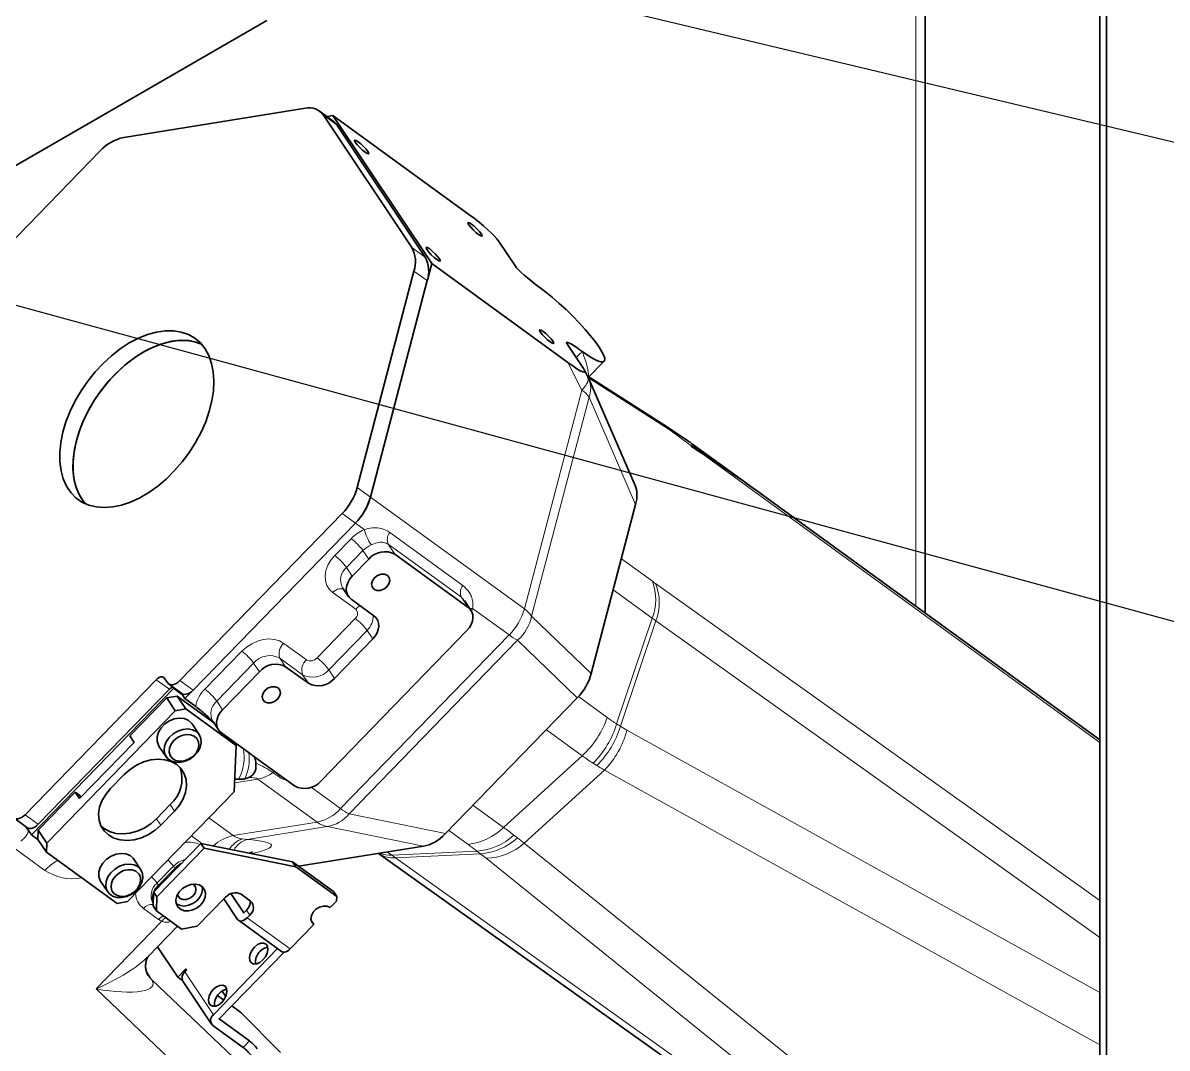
# Paper-space layout 'Blatt1' of a CAD drawing. Header units: millimetres. Extents: x 0 to 1189, y 0 to 841.
# Drawn here: x 1002.8 to 1060.3, y 536.1 to 587.6 of the extents above; entities that cross this region are included whole.
import ezdxf

# ---------------------------------------------------------------- set-up
doc = ezdxf.new("R2010")
doc.units = ezdxf.units.MM
doc.layers.add('BESCHRIFTUNG', color=5, linetype='Continuous')
doc.dimstyles.new('SLDDIMSTYLE0', dxfattribs={"dimtxt": 0.18, "dimasz": 0.7, "dimexe": 0, "dimexo": 0.0625, "dimgap": 0, "dimtad": 0, "dimtih": 1, "dimtoh": 1, "dimdec": 0, "dimrnd": 1e-09, "dimzin": 0, "dimdsep": 46, "dimtxsty": 'Standard', "dimblk1": 'DOT', "dimblk2": 'DOT', "dimsah": 1, "dimcen": 0.09, "dimadec": 0, "dimazin": 0, "dimtfac": 0.7, "dimtdec": 0, "dimtofl": 0, "dimtmove": 0, "dimatfit": 3, "dimldrblk": 'DOT', "dimfxl": 1, "dimfrac": 2, "dimtolj": 1, "dimtzin": 0, "dimarcsym": 0})

# ---------------------------------------------------------------- blocks, each defined once
blk = doc.blocks.new('_Dot')
at = {"color": 0, "linetype": 'ByBlock', "lineweight": -2}
blk.add_line((-0.5, 0), (-1, 0), dxfattribs=at)
at = {"color": 0, "linetype": 'ByBlock', "const_width": 0.5}
blk.add_lwpolyline([(-0.25, 0, 1), (0.25, 0, 1)], format="xyb", close=True, dxfattribs=at)

psp = doc.layouts.new('Blatt1')

# ---------------------------------------------------------------- linework, layer by layer
at = {"color": 7, "linetype": 'Continuous', "lineweight": 35}
for p, q in [((1056.902, 385.426), (1056.902, 628.821)), ((1057.234, 385.235), (1057.234, 628.629)), ((1048.141, 557.936), (1048.141, 610.658)), ((1015.075, 587.688), (1000.862, 579.483)), ((1017.017, 583.284), (1007.894, 581.822)), ((1018.395, 582.659), (1017.731, 583.142)), ((1022.363, 576.286), (1017.928, 582.936)), ((1018.399, 582.916), (1018.106, 582.869)), ((1023.358, 575.482), (1018.399, 582.916)), ((1018.399, 582.916), (1025.229, 577.956)), ((1023.028, 575.804), (1018.592, 582.453)), ((1006.713, 581.139), (998.247, 572.423)), ((1027.558, 575.349), (1026.725, 576.597)), ((1019.62, 564.245), (1022.47, 575.111)), ((1023.143, 574.661), (1023.358, 575.482)), ((1023.358, 575.482), (1030.188, 570.522)), ((1020.284, 563.762), (1023.134, 574.628)), ((1028.786, 574.29), (1028.76, 574.309)), ((1030.978, 570.222), (1030.145, 571.47)), ((1030.917, 571.077), (1030.942, 571.058)), ((1031.218, 569.763), (1032.016, 570.584)), ((1031.197, 569.805), (1031.028, 570.139)), ((1033.575, 564.342), (1031.248, 569.697)), ((1035.148, 567.307), (1031.256, 569.802)), ((1036.255, 566.564), (1035.122, 567.323)), ((1039.188, 564.439), (1036.404, 566.46)), ((1036.845, 566.012), (1036.405, 566.294)), ((1056.902, 551.574), (1039.665, 564.091)), ((1031.371, 554.897), (1033.598, 563.39)), ((1010.718, 554.547), (1018.86, 562.93)), ((1011.382, 554.065), (1019.525, 562.448)), ((1025.183, 558.225), (1021.513, 560.89)), ((1019.372, 559.796), (1020.195, 560.644)), ((1018.885, 559.213), (1019.172, 558.782)), ((1019.318, 558.63), (1020.457, 557.803)), ((1025.329, 558.074), (1025.002, 558.565)), ((1017.791, 549.504), (1025.13, 557.06)), ((1020.404, 556.638), (1018.484, 554.661)), ((1012.856, 553.088), (1014.708, 554.995)), ((1017.166, 554.414), (1016.027, 555.241)), ((1009.529, 554.595), (1002.944, 547.816)), ((1009.947, 554.662), (1010.09, 554.447)), ((1010.149, 554.385), (1010.814, 553.903)), ((1003.269, 546.803), (1010.402, 554.147)), ((1003.608, 547.334), (1010.193, 554.113)), ((1010.971, 553.642), (1010.781, 553.927)), ((1010.971, 553.642), (1011.365, 554.048)), ((1010.054, 553.677), (1008.202, 551.77)), ((1010.054, 553.677), (1010.581, 553.775)), ((1010.485, 553.03), (1010.054, 553.677)), ((1010.581, 553.775), (1011.013, 553.129)), ((1012.405, 552.451), (1010.581, 553.775)), ((1011.509, 553.251), (1010.971, 553.642)), ((1024.049, 546.866), (1030.667, 553.679)), ((1010.485, 553.03), (1004.038, 546.392)), ((1011.013, 553.129), (1010.485, 553.03)), ((1013.544, 551.291), (1011.013, 553.129)), ((1011.686, 551.835), (1011.327, 552.374)), ((1012.369, 552.505), (1012.657, 552.074)), ((1008.202, 551.77), (1008.418, 551.447)), ((1014.321, 550.82), (1012.803, 551.922)), ((1005.674, 548.622), (1008.418, 551.447)), ((1009.663, 551.264), (1010.023, 550.725)), ((1013.544, 551.291), (1013.423, 551.472)), ((1013.437, 548.96), (1013.544, 551.291)), ((1016.473, 549.257), (1014.356, 550.794)), ((1007.235, 549.128), (1007.921, 549.835)), ((1013.983, 549.621), (1014.177, 549.684)), ((1005.458, 548.945), (1003.606, 547.039)), ((1005.674, 548.622), (1005.458, 548.945)), ((1005.458, 548.945), (1005.696, 548.773)), ((1005.696, 548.773), (1005.747, 548.697)), ((1008.087, 543.452), (1013.437, 548.96)), ((1010.236, 548.32), (1009.55, 547.614)), ((1002.376, 547.654), (1003.04, 547.171)), ((1010.452, 547.997), (1009.766, 547.291)), ((1003.007, 547.196), (1003.269, 546.803)), ((1003.585, 546.573), (1003.606, 547.039)), ((1003.606, 547.039), (1004.038, 546.392)), ((1003.585, 546.573), (1003.269, 546.803)), ((1004.016, 545.926), (1003.585, 546.573)), ((1004.038, 546.392), (1004.016, 545.926)), ((1011.774, 546.376), (1009.4, 543.933)), ((1011.774, 546.376), (1011.939, 546.129)), ((1011.774, 546.376), (1016.373, 545.445)), ((1004.016, 545.926), (1007.56, 543.353)), ((1011.939, 546.129), (1009.566, 543.685)), ((1011.939, 546.129), (1016.538, 545.198)), ((1016.674, 545.227), (1022.955, 546.233)), ((1020.695, 545.871), (1045.533, 528.156)), ((1008.762, 545.047), (1008.403, 545.586)), ((1016.373, 545.445), (1016.538, 545.198)), ((1018.423, 543.957), (1016.373, 545.445)), ((1018.588, 543.709), (1016.538, 545.198)), ((1010.462, 545.118), (1009.639, 544.27)), ((1006.739, 544.476), (1007.099, 543.937)), ((1007.56, 543.353), (1008.087, 543.452)), ((1009.369, 543.234), (1009.4, 543.933)), ((1009.4, 543.933), (1009.566, 543.685)), ((1009.566, 543.685), (1009.534, 542.986)), ((1011.591, 542.215), (1013.004, 543.67)), ((1012.926, 543.59), (1013.613, 542.56)), ((1013.282, 543.854), (1013.929, 542.885)), ((1013.795, 543.818), (1014.263, 543.478)), ((1018.262, 543.151), (1018.577, 543.476)), ((1018.588, 543.709), (1018.423, 543.957)), ((1018.577, 543.476), (1018.588, 543.709)), ((1009.368, 543.364), (1009.374, 543.354)), ((1009.534, 542.986), (1009.369, 543.234)), ((1009.534, 542.986), (1010.799, 542.067)), ((1014.066, 543.026), (1013.929, 542.885)), ((1013.658, 542.513), (1015.81, 540.951)), ((1014.231, 542.779), (1014.094, 542.637)), ((1016.246, 541.075), (1017.439, 542.304)), ((1017.301, 542.51), (1017.439, 542.304)), ((1009.138, 540.718), (1010.594, 542.216)), ((1010.799, 542.067), (1011.591, 542.215)), ((1010.607, 539.656), (1009.589, 541.182)), ((1015.618, 541.09), (1012.396, 537.773)), ((1015.945, 540.915), (1012.687, 537.561)), ((1010.607, 539.656), (1011.019, 540.08)), ((1011.055, 540.026), (1010.959, 539.928)), ((1011.019, 540.08), (1011.055, 540.026)), ((1010.607, 539.656), (1010.859, 539.473)), ((1010.867, 539.461), (1012.305, 537.306)), ((1012.838, 538.958), (1013.02, 538.684)), ((1012.604, 538.733), (1012.918, 538.505)), ((1013.32, 538.213), (1013.781, 537.878)), ((1013.329, 538.222), (1013.349, 538.191)), ((1015.765, 535.882), (1013.781, 537.878)), ((1013.89, 536.133), (1012.372, 537.236)), ((1014.206, 536.458), (1012.687, 537.561))]:
    psp.add_line(p, q, dxfattribs=at)
at = {"color": 8, "linetype": 'Continuous', "lineweight": 18}
for p, q in [((1047.672, 610.928), (1047.672, 558.277)), ((1018.592, 582.453), (1017.928, 582.936)), ((1022.363, 576.286), (1023.028, 575.804)), ((1023.134, 574.628), (1022.47, 575.111)), ((1030.917, 571.077), (1030.93, 571.046)), ((1030.93, 571.046), (1030.942, 571.058)), ((1030.892, 569.137), (1030.188, 570.522)), ((1035.324, 567.118), (1031.226, 569.746)), ((1028.011, 558.152), (1030.892, 569.137)), ((1031.259, 568.775), (1028.377, 557.79)), ((1033.598, 563.39), (1031.259, 568.775)), ((1036.368, 566.36), (1035.324, 567.118)), ((1036.405, 566.294), (1036.368, 566.36)), ((1036.845, 566.012), (1056.902, 551.448)), ((1019.62, 564.245), (1020.284, 563.762)), ((1020.284, 563.762), (1028.011, 558.152)), ((1019.525, 562.448), (1018.86, 562.93)), ((1019.966, 562.127), (1019.525, 562.448)), ((1021.253, 561.99), (1024.923, 559.325)), ((1018.489, 560.826), (1019.312, 561.674)), ((1021.177, 561.394), (1021.513, 560.89)), ((1024.847, 558.729), (1021.177, 561.394)), ((1019.907, 561.075), (1019.084, 560.227)), ((1020.195, 560.644), (1019.907, 561.075)), ((1019.084, 560.227), (1019.372, 559.796)), ((1032.883, 560.663), (1034.438, 559.534)), ((1019.543, 558.134), (1018.404, 558.961)), ((1034.431, 557.682), (1032.474, 559.103)), ((1034.596, 559.42), (1056.902, 543.511)), ((1025.183, 558.225), (1024.847, 558.729)), ((1027.251, 556.838), (1025.41, 558.174)), ((1017.601, 555.691), (1019.521, 557.668)), ((1028.377, 557.79), (1031.371, 554.897)), ((1032.641, 552.376), (1034.431, 557.682)), ((1034.616, 557.548), (1032.83, 552.255)), ((1056.902, 541.653), (1034.616, 557.548)), ((1020.117, 557.069), (1018.196, 555.092)), ((1018.785, 548.122), (1027.251, 556.838)), ((1020.404, 556.638), (1020.117, 557.069)), ((1015.935, 556.419), (1017.074, 555.592)), ((1027.673, 556.572), (1019.207, 547.855)), ((1030.667, 553.679), (1027.673, 556.572)), ((1011.973, 554.118), (1013.825, 556.025)), ((1015.739, 555.673), (1016.027, 555.241)), ((1016.878, 554.845), (1015.739, 555.673)), ((1014.42, 555.426), (1012.568, 553.519)), ((1014.708, 554.995), (1014.42, 555.426)), ((1018.196, 555.092), (1018.484, 554.661)), ((1010.193, 554.113), (1009.529, 554.595)), ((1010.718, 554.547), (1011.382, 554.065)), ((1017.166, 554.414), (1016.878, 554.845)), ((1010.851, 553.821), (1010.402, 554.147)), ((1012.568, 553.519), (1012.856, 553.088)), ((1030.726, 553.742), (1032.175, 552.691)), ((1030.912, 550.777), (1029.115, 552.082)), ((1032.641, 552.376), (1032.83, 552.255)), ((1033.158, 552.062), (1056.902, 538.896)), ((1026.96, 547.18), (1030.912, 550.777)), ((1031.648, 550.286), (1031.459, 550.405)), ((1015.644, 549.75), (1015.391, 549.933)), ((1032.03, 550.055), (1028.004, 546.391)), ((1056.902, 536.264), (1032.03, 550.055)), ((1014.624, 549.603), (1013.458, 549.416)), ((1017.604, 547.438), (1014.624, 549.603)), ((1017.311, 549.192), (1018.785, 548.122)), ((1010.236, 548.32), (1010.452, 547.997)), ((1025.432, 548.289), (1026.96, 547.18)), ((1002.944, 547.816), (1003.608, 547.334)), ((1009.55, 547.614), (1009.766, 547.291)), ((1012.169, 547.654), (1013.394, 546.764)), ((1019.207, 547.855), (1024.049, 546.866)), ((1013.394, 546.764), (1017.604, 547.438)), ((1018.113, 547.222), (1014.089, 546.578)), ((1022.955, 546.233), (1018.113, 547.222)), ((1025.182, 546.325), (1024.21, 547.031)), ((1011.819, 546.367), (1011.292, 546.751)), ((1013.835, 546.603), (1014.089, 546.578)), ((1027.484, 546.788), (1027.659, 546.655)), ((1028.004, 546.391), (1049.411, 529.156)), ((1003.94, 545.018), (1002.293, 546.214)), ((1021.136, 545.941), (1021.357, 545.781)), ((1021.357, 545.781), (1025.626, 545.991)), ((1025.801, 545.857), (1021.542, 545.648)), ((1025.801, 545.857), (1025.626, 545.991)), ((1010.39, 545.225), (1009.567, 544.378)), ((1010.462, 545.118), (1010.39, 545.225)), ((1021.542, 545.648), (1046.261, 528.018)), ((1047.709, 528.225), (1026.092, 545.63)), ((1009.567, 544.378), (1009.639, 544.27)), ((1009.646, 542.561), (1008.887, 543.112)), ((1013.929, 542.885), (1013.929, 542.885)), ((1014.231, 542.779), (1014.066, 543.026)), ((1006.51, 539.065), (1009.81, 542.463)), ((1014.094, 542.637), (1016.246, 541.075)), ((1009.049, 539.911), (1009.296, 539.54)), ((1009.296, 539.54), (1009.129, 539.739)), ((1009.296, 539.54), (1014.085, 534.981)), ((1012.396, 537.773), (1010.959, 539.928)), ((1012.507, 533.357), (1006.51, 539.065)), ((1012.687, 537.561), (1012.687, 537.561)), ((1013.89, 536.133), (1014.206, 536.458))]:
    psp.add_line(p, q, dxfattribs=at)
at = {"color": 7, "linetype": 'Continuous', "lineweight": 35, "flags": 128}
for points in [[(1020.018, 581.076), (1019.885, 581.183), (1019.746, 581.314), (1019.621, 581.449), (1019.53, 581.567), (1019.486, 581.651), (1019.496, 581.688), (1019.559, 581.672), (1019.664, 581.606), (1019.797, 581.499), (1019.936, 581.369), (1020.061, 581.234), (1020.152, 581.115), (1020.196, 581.031), (1020.186, 580.994), (1020.123, 581.01), (1020.018, 581.076)], [(1025.712, 576.941), (1025.58, 577.048), (1025.441, 577.178), (1025.316, 577.313), (1025.225, 577.432), (1025.181, 577.516), (1025.191, 577.553), (1025.253, 577.537), (1025.359, 577.471), (1025.492, 577.364), (1025.631, 577.233), (1025.756, 577.098), (1025.847, 576.98), (1025.891, 576.896), (1025.881, 576.859), (1025.818, 576.875), (1025.712, 576.941)], [(1023.611, 575.689), (1023.479, 575.796), (1023.34, 575.926), (1023.215, 576.061), (1023.123, 576.18), (1023.08, 576.264), (1023.09, 576.301), (1023.152, 576.285), (1023.258, 576.219), (1023.39, 576.112), (1023.53, 575.982), (1023.654, 575.847), (1023.746, 575.728), (1023.79, 575.644), (1023.78, 575.607), (1023.717, 575.623), (1023.611, 575.689)], [(1030.942, 571.058), (1031.226, 570.862), (1031.476, 570.711), (1031.686, 570.609), (1031.852, 570.557), (1031.968, 570.557), (1032.033, 570.609), (1032.045, 570.712), (1032.002, 570.864), (1031.907, 571.06), (1031.762, 571.296), (1031.57, 571.566), (1031.336, 571.863), (1031.066, 572.18), (1030.766, 572.509), (1030.444, 572.842), (1030.107, 573.172), (1029.765, 573.489), (1029.425, 573.785), (1029.096, 574.055), (1028.786, 574.29)], [(1011.983, 571.208), (1012.172, 570.864), (1012.309, 570.476), (1012.394, 570.049), (1012.425, 569.588), (1012.402, 569.1), (1012.325, 568.593), (1012.194, 568.073), (1012.013, 567.547), (1011.783, 567.022), (1011.508, 566.508), (1011.191, 566.009), (1010.837, 565.534), (1010.452, 565.089), (1010.039, 564.68), (1009.606, 564.314), (1009.158, 563.994), (1008.701, 563.727), (1008.243, 563.514), (1007.788, 563.36), (1007.345, 563.267), (1006.918, 563.236), (1006.515, 563.267), (1006.14, 563.36), (1005.799, 563.513), (1005.496, 563.725), (1005.237, 563.993), (1005.024, 564.312), (1004.861, 564.678), (1004.749, 565.087), (1004.691, 565.531), (1004.687, 566.006), (1004.738, 566.505), (1004.842, 567.02), (1004.998, 567.544), (1005.204, 568.07), (1005.457, 568.59), (1005.753, 569.098), (1006.089, 569.585), (1006.459, 570.046), (1006.859, 570.474), (1007.283, 570.862), (1007.724, 571.206), (1008.178, 571.5), (1008.636, 571.74), (1009.093, 571.924), (1009.543, 572.047), (1009.979, 572.11), (1010.394, 572.11), (1010.784, 572.048), (1011.143, 571.924), (1011.465, 571.741), (1011.747, 571.501), (1011.983, 571.208)], [(1005.974, 563.425), (1005.843, 563.585), (1005.643, 563.917), (1005.492, 564.294), (1005.394, 564.712), (1005.349, 565.165), (1005.359, 565.647), (1005.423, 566.15), (1005.54, 566.668), (1005.709, 567.193), (1005.927, 567.718), (1006.191, 568.236), (1006.498, 568.739), (1006.843, 569.221), (1007.221, 569.674), (1007.628, 570.092), (1008.056, 570.47), (1008.501, 570.802), (1008.956, 571.083), (1009.415, 571.309), (1009.871, 571.478), (1010.318, 571.586), (1010.749, 571.633), (1011.159, 571.618), (1011.542, 571.54), (1011.798, 571.446)], [(1005.974, 563.425), (1005.901, 563.51), (1005.688, 563.829), (1005.525, 564.196), (1005.413, 564.604), (1005.355, 565.049), (1005.352, 565.524), (1005.402, 566.022), (1005.506, 566.537), (1005.662, 567.061), (1005.868, 567.587), (1006.121, 568.108), (1006.418, 568.615), (1006.753, 569.103), (1007.124, 569.564), (1007.524, 569.991), (1007.947, 570.38), (1008.389, 570.723), (1008.842, 571.017), (1009.3, 571.258), (1009.758, 571.441), (1010.207, 571.565), (1010.643, 571.627), (1011.059, 571.628), (1011.449, 571.565), (1011.798, 571.446)], [(1029.306, 571.554), (1029.174, 571.66), (1029.034, 571.791), (1028.91, 571.926), (1028.818, 572.045), (1028.774, 572.129), (1028.785, 572.166), (1028.847, 572.15), (1028.953, 572.084), (1029.085, 571.977), (1029.225, 571.846), (1029.349, 571.711), (1029.441, 571.593), (1029.485, 571.509), (1029.475, 571.472), (1029.412, 571.487), (1029.306, 571.554)], [(1019.372, 559.796), (1019.25, 559.65), (1019.157, 559.491), (1019.097, 559.326), (1019.072, 559.162), (1019.083, 559.005), (1019.129, 558.86), (1019.208, 558.734), (1019.318, 558.63)], [(1020.458, 559.137), (1020.365, 559.25), (1020.337, 559.399), (1020.379, 559.561), (1020.484, 559.711), (1020.637, 559.826), (1020.814, 559.89), (1020.988, 559.892), (1021.133, 559.832), (1021.226, 559.719), (1021.254, 559.57), (1021.212, 559.409), (1021.107, 559.259), (1020.954, 559.143), (1020.777, 559.079), (1020.603, 559.077), (1020.458, 559.137)], [(1025.13, 557.06), (1025.252, 557.206), (1025.345, 557.365), (1025.405, 557.529), (1025.43, 557.693), (1025.419, 557.851), (1025.373, 557.996), (1025.294, 558.122), (1025.183, 558.225)], [(1020.457, 557.803), (1020.568, 557.7), (1020.647, 557.574), (1020.693, 557.429), (1020.704, 557.272), (1020.679, 557.108), (1020.619, 556.943), (1020.526, 556.784), (1020.404, 556.638)], [(1009.529, 554.595), (1009.585, 554.646), (1009.645, 554.687), (1009.705, 554.716), (1009.765, 554.732), (1009.821, 554.734), (1009.871, 554.723), (1009.913, 554.699), (1009.947, 554.662)], [(1010.09, 554.447), (1010.14, 554.392), (1010.204, 554.355), (1010.28, 554.339), (1010.363, 554.342), (1010.453, 554.366), (1010.544, 554.41), (1010.633, 554.471), (1010.718, 554.547)], [(1010.402, 554.147), (1010.431, 554.172), (1010.436, 554.177)], [(1011.382, 554.065), (1011.298, 553.988), (1011.208, 553.927), (1011.117, 553.884), (1011.028, 553.86), (1010.944, 553.856), (1010.869, 553.873), (1010.814, 553.903)], [(1014.971, 553.489), (1014.878, 553.601), (1014.85, 553.75), (1014.892, 553.912), (1014.998, 554.062), (1015.15, 554.177), (1015.327, 554.241), (1015.501, 554.243), (1015.646, 554.183), (1015.739, 554.07), (1015.767, 553.922), (1015.725, 553.76), (1015.62, 553.61), (1015.467, 553.494), (1015.29, 553.43), (1015.116, 553.429), (1014.971, 553.489)], [(1009.663, 551.264), (1009.637, 551.307), (1009.57, 551.507), (1009.572, 551.729), (1009.642, 551.959), (1009.775, 552.178), (1009.962, 552.37), (1010.188, 552.521), (1010.437, 552.621), (1010.691, 552.661), (1010.93, 552.638), (1011.136, 552.555), (1011.296, 552.417), (1011.327, 552.374)], [(1012.856, 553.088), (1012.734, 552.941), (1012.642, 552.783), (1012.582, 552.618), (1012.556, 552.454), (1012.567, 552.297), (1012.613, 552.152), (1012.693, 552.026), (1012.803, 551.922)], [(1011.541, 551.986), (1011.686, 551.836), (1011.769, 551.645), (1011.785, 551.426), (1011.732, 551.197), (1011.614, 550.974), (1011.439, 550.773), (1011.221, 550.611), (1010.976, 550.497), (1010.722, 550.442), (1010.478, 550.449), (1010.261, 550.518), (1010.089, 550.643), (1009.973, 550.815), (1009.923, 551.022), (1009.942, 551.248), (1010.029, 551.476), (1010.177, 551.69), (1010.375, 551.873), (1010.608, 552.013), (1010.86, 552.098), (1011.112, 552.122), (1011.344, 552.084), (1011.541, 551.986)], [(1010.42, 551.54), (1010.281, 551.357), (1010.199, 551.158), (1010.182, 550.96), (1010.231, 550.781), (1010.341, 550.636), (1010.504, 550.54), (1010.704, 550.499), (1010.924, 550.518), (1011.144, 550.596), (1011.345, 550.725), (1011.509, 550.893), (1011.621, 551.086), (1011.671, 551.287), (1011.655, 551.478), (1011.574, 551.641), (1011.436, 551.763), (1011.252, 551.832), (1011.04, 551.843), (1010.817, 551.794), (1010.604, 551.69), (1010.42, 551.54)], [(1007.921, 549.835), (1008.213, 550.093), (1008.542, 550.305), (1008.896, 550.464), (1009.261, 550.564), (1009.624, 550.601), (1009.969, 550.572), (1010.285, 550.48), (1010.558, 550.328), (1010.779, 550.122), (1010.938, 549.869), (1011.03, 549.579), (1011.051, 549.265), (1011.001, 548.936), (1010.88, 548.607), (1010.695, 548.29), (1010.452, 547.997)], [(1009.766, 547.291), (1009.474, 547.033), (1009.145, 546.82), (1008.79, 546.661), (1008.425, 546.561), (1008.063, 546.525), (1007.717, 546.553), (1007.402, 546.645), (1007.129, 546.797), (1006.908, 547.004), (1006.749, 547.256), (1006.657, 547.546), (1006.635, 547.861), (1006.686, 548.189), (1006.806, 548.518), (1006.992, 548.835), (1007.235, 549.128)], [(1002.317, 547.716), (1002.367, 547.661), (1002.431, 547.624), (1002.506, 547.608), (1002.59, 547.611), (1002.679, 547.635), (1002.77, 547.679), (1002.86, 547.74), (1002.944, 547.816)], [(1009.55, 547.614), (1009.258, 547.356), (1008.929, 547.143), (1008.575, 546.984), (1008.21, 546.884), (1007.847, 546.848), (1007.502, 546.876), (1007.186, 546.968), (1006.913, 547.12), (1006.742, 547.27)], [(1003.608, 547.334), (1003.524, 547.257), (1003.435, 547.196), (1003.343, 547.153), (1003.254, 547.129), (1003.17, 547.125), (1003.095, 547.142), (1003.04, 547.171)], [(1006.739, 544.476), (1006.713, 544.519), (1006.646, 544.719), (1006.647, 544.942), (1006.717, 545.171), (1006.851, 545.39), (1007.038, 545.582), (1007.264, 545.734), (1007.513, 545.833), (1007.766, 545.873), (1008.005, 545.85), (1008.212, 545.767), (1008.371, 545.629), (1008.403, 545.586)], [(1008.616, 545.198), (1008.762, 545.048), (1008.845, 544.857), (1008.861, 544.638), (1008.808, 544.409), (1008.689, 544.186), (1008.515, 543.986), (1008.297, 543.823), (1008.052, 543.71), (1007.798, 543.654), (1007.553, 543.661), (1007.337, 543.73), (1007.165, 543.855), (1007.049, 544.028), (1006.999, 544.234), (1007.018, 544.46), (1007.104, 544.689), (1007.252, 544.902), (1007.45, 545.086), (1007.684, 545.225), (1007.936, 545.31), (1008.188, 545.334), (1008.42, 545.296), (1008.616, 545.198)], [(1007.496, 544.752), (1007.357, 544.569), (1007.275, 544.37), (1007.258, 544.172), (1007.307, 543.993), (1007.417, 543.849), (1007.58, 543.752), (1007.78, 543.711), (1008, 543.731), (1008.22, 543.808), (1008.421, 543.937), (1008.585, 544.105), (1008.696, 544.298), (1008.747, 544.499), (1008.731, 544.69), (1008.65, 544.853), (1008.512, 544.975), (1008.328, 545.045), (1008.116, 545.055), (1007.893, 545.006), (1007.68, 544.902), (1007.496, 544.752)], [(1011.77, 543.289), (1011.91, 543.472), (1011.991, 543.671), (1012.009, 543.869), (1011.96, 544.048), (1011.849, 544.192), (1011.686, 544.289), (1011.486, 544.329), (1011.266, 544.31), (1011.046, 544.233), (1010.845, 544.104), (1010.682, 543.936), (1010.57, 543.742), (1010.52, 543.542), (1010.536, 543.351), (1010.617, 543.187), (1010.755, 543.066), (1010.938, 542.996), (1011.151, 542.986), (1011.373, 543.034), (1011.586, 543.139), (1011.77, 543.289)], [(1010.536, 543.35), (1010.55, 543.339), (1010.724, 543.256), (1010.931, 543.23), (1011.152, 543.265), (1011.37, 543.356), (1011.563, 543.495), (1011.714, 543.672), (1011.812, 543.868), (1011.845, 544.068), (1011.827, 544.211)], [(1011.368, 544.326), (1011.4, 544.306), (1011.494, 544.193), (1011.521, 544.045), (1011.479, 543.883), (1011.374, 543.733), (1011.221, 543.617), (1011.044, 543.554), (1010.87, 543.552), (1010.726, 543.612), (1010.632, 543.725), (1010.606, 543.819)], [(1018.262, 543.151), (1018.107, 543.22), (1017.922, 543.229), (1017.727, 543.178), (1017.548, 543.072), (1017.405, 542.925), (1017.316, 542.754), (1017.291, 542.58), (1017.334, 542.423), (1017.439, 542.304)], [(1013.613, 542.56), (1013.651, 542.518), (1013.7, 542.49), (1013.758, 542.477), (1013.823, 542.48), (1013.891, 542.499), (1013.961, 542.532), (1014.029, 542.579), (1014.094, 542.637)], [(1014.889, 540.521), (1015.017, 540.686), (1015.104, 540.869), (1015.138, 541.05), (1015.117, 541.206), (1015.042, 541.318), (1014.922, 541.373), (1014.773, 541.364), (1014.612, 541.293), (1014.458, 541.168), (1014.33, 541.003), (1014.244, 540.82), (1014.21, 540.639), (1014.231, 540.483), (1014.306, 540.371), (1014.425, 540.316), (1014.575, 540.324), (1014.736, 540.396), (1014.889, 540.521)], [(1016.246, 541.075), (1016.181, 541.016), (1016.112, 540.97), (1016.042, 540.936), (1015.974, 540.918), (1015.91, 540.915), (1015.852, 540.928), (1015.81, 540.951)], [(1012.832, 538.403), (1012.96, 538.567), (1013.046, 538.751), (1013.08, 538.931), (1013.059, 539.087), (1012.984, 539.199), (1012.865, 539.254), (1012.716, 539.246), (1012.554, 539.175), (1012.401, 539.049), (1012.273, 538.885), (1012.186, 538.701), (1012.152, 538.521), (1012.173, 538.365), (1012.248, 538.253), (1012.368, 538.197), (1012.517, 538.206), (1012.678, 538.277), (1012.832, 538.403)]]:
    psp.add_lwpolyline(points, dxfattribs=at)
at = {"color": 8, "linetype": 'Continuous', "lineweight": 18, "flags": 128}
for points in [[(1031.197, 569.805), (1031.204, 569.79), (1031.22, 569.72), (1031.216, 569.641), (1031.191, 569.553), (1031.145, 569.457), (1031.08, 569.355), (1030.995, 569.248), (1030.892, 569.137)], [(1018.404, 558.961), (1018.227, 559.126), (1018.1, 559.329), (1018.026, 559.56), (1018.009, 559.812), (1018.05, 560.075), (1018.146, 560.338), (1018.294, 560.592), (1018.489, 560.826)], [(1025.265, 558.171), (1025.311, 558.175), (1025.41, 558.174)], [(1025.41, 558.174), (1025.378, 558.09), (1025.353, 558.035)], [(1013.825, 556.025), (1014.058, 556.231), (1014.322, 556.401), (1014.605, 556.529), (1014.897, 556.608), (1015.187, 556.637), (1015.464, 556.615), (1015.716, 556.541), (1015.935, 556.419)], [(1015.473, 549.983), (1015.465, 549.979), (1015.391, 549.933)], [(1015.726, 549.799), (1015.718, 549.795), (1015.644, 549.75)]]:
    psp.add_lwpolyline(points, dxfattribs=at)
at = {"color": 7, "linetype": 'Continuous', "lineweight": 35}
for centre, radius, start, end in [((1017.213, 582.43), 0.875, 35.24174, 102.88069), ((1017.924, 582.012), 0.801, 33.41987, 53.90947), ((1008.363, 579.65), 2.222, 102.18448, 137.92523), ((1021.078, 575.577), 1.467, 341.46046, 28.88782), ((1021.743, 575.095), 1.467, 341.46046, 28.88782), ((1029.413, 568.9), 2, 23.48399, 26.92148), ((1016.687, 565.063), 3.045, 315.54369, 344.40974), ((1017.351, 564.581), 3.045, 315.54369, 344.40974), ((1017.434, 564.544), 2.955, 323.09393, 344.66081), ((1021.006, 559.956), 1.063, 61.48801, 139.70309), ((1015.519, 554.307), 1.063, 61.48801, 139.70309), ((1017.673, 555.349), 1.063, 241.48801, 319.70309), ((1010.557, 553.771), 0.499, 112.92787, 136.74432), ((1013.221, 549.304), 1.874, 52.70174, 54.01606), ((1009.091, 549.618), 1.731, 311.42017, 18.89215), ((1016.98, 550.191), 1.063, 241.48801, 319.70309), ((1011.396, 544.208), 1.304, 117.82504, 135.73333), ((1010.433, 543.485), 1.116, 135.31762, 155.31308), ((1010.081, 543.614), 0.742, 156.75333, 198.02729), ((1013.491, 543.257), 0.638, 61.48782, 139.70298), ((1013.69, 543.434), 0.555, 312.76705, 6.29159), ((1013.952, 543.142), 0.458, 307.56056, 47.22005), ((1013.929, 542.885), 0.000275, 228.63645, 329.56448), ((1015.219, 540.55), 0.621, 98.36227, 139.15735), ((1015.261, 540.4), 0.755, 132.59853, 186.63333), ((1011.211, 539.635), 0.386, 130.83867, 206.95078), ((1013.161, 538.432), 0.621, 98.36227, 139.15735), ((1013.203, 538.282), 0.755, 132.59853, 186.63333), ((1012.611, 537.494), 0.352, 127.56056, 227.22005), ((1012.688, 537.561), 0.000305, 127.56056, 227.22005), ((1012.779, 534.632), 1.868, 36.15849, 53.49257), ((1013.095, 534.957), 1.868, 36.15849, 53.49257)]:
    psp.add_arc(centre, radius, start, end, dxfattribs=at)
at = {"color": 8, "linetype": 'Continuous', "lineweight": 18}
for centre, radius, start, end in [((1031.266, 570.387), 0.74, 116.98784, 150.34915), ((1030.083, 569.222), 1.258, 339.15334, 22.17514), ((1030.06, 567.927), 1.468, 35.26345, 55.48525), ((1034.857, 566.859), 0.534, 28.98265, 57.08334), ((1020.804, 560.22), 2.083, 113.69859, 135.74577), ((1023.174, 563.122), 3.358, 197.22864, 211.68311), ((1021.707, 561.629), 0.58, 141.56648, 203.87294), ((1017.645, 559.422), 2.802, 36.15852, 53.49279), ((1020.839, 560.166), 1.302, 113.69859, 135.74577), ((1016.822, 558.574), 2.802, 36.15852, 53.49279), ((1019.591, 559.601), 0.806, 129.01107, 208.77857), ((1018.811, 558.649), 0.514, 76.89579, 142.49563), ((1025.377, 558.964), 0.58, 141.56648, 203.87294), ((1032.112, 558.617), 2.5, 338.02606, 21.50345), ((1032.263, 558.459), 2.523, 338.83179, 22.39611), ((1019.335, 557.91), 0.305, 307.5607, 47.22032), ((1020.096, 557.611), 0.762, 115.15202, 136.63315), ((1019.471, 557.755), 0.942, 313.25702, 5.06176), ((1025.078, 558.97), 3.045, 315.54369, 344.40974), ((1027.179, 556.942), 1.468, 35.26345, 55.48525), ((1017.854, 555.416), 2.802, 36.15852, 53.49279), ((1026.222, 558.223), 2.198, 311.31249, 348.64094), ((1029.114, 559.327), 3.109, 233.18292, 242.39023), ((1016.36, 555.909), 0.665, 129.80983, 200.79606), ((1012.158, 553.773), 2.802, 36.15852, 53.49279), ((1015.231, 554.738), 1.063, 61.48801, 139.70309), ((1017.499, 555.082), 0.665, 129.80983, 200.79606), ((1017.277, 555.966), 0.425, 241.48801, 319.70309), ((1015.934, 553.439), 2.802, 36.15852, 53.49279), ((1017.385, 555.78), 1.063, 241.48801, 319.70309), ((1013.144, 552.935), 1.665, 134.68541, 169.05034), ((1010.306, 551.866), 2.802, 36.15852, 53.49279), ((1013.076, 552.893), 0.806, 129.01107, 208.77857), ((1027.772, 554.222), 4.661, 312.3458, 340.81794), ((1028.284, 553.65), 4.539, 314.37784, 343.70403), ((1028.545, 553.489), 4.459, 314.08798, 343.94155), ((1028.909, 553.131), 4.382, 315.42724, 345.88382), ((1011.752, 550.659), 2.188, 331.05373, 12.55171), ((1011.823, 550.61), 2.376, 335.39836, 7.58691), ((1014.273, 551.473), 1.903, 280.62069, 305.9859), ((1017.135, 549.611), 2.222, 282.18448, 317.92523), ((1020.648, 550.611), 3.109, 233.18292, 242.39023), ((1017.861, 548.919), 1.716, 278.436, 321.67371), ((1018.294, 548.353), 1.145, 233.01187, 260.92569), ((1024.845, 549.304), 2.998, 276.45315, 314.87099), ((1011.174, 545.064), 1.375, 66.442, 98.31156), ((1013.832, 544.677), 2.133, 101.83917, 132.42202), ((1014.317, 545.369), 1.325, 111.3527, 147.17231), ((1014.478, 545.408), 1.232, 108.35899, 148.99313), ((1025.431, 549.011), 3.026, 273.69615, 312.72895), ((1025.619, 548.842), 2.991, 273.49499, 313.00122), ((1025.998, 548.648), 3.02, 271.77754, 311.61951), ((1021.455, 547.039), 1.394, 236.94005, 273.57684), ((1021.264, 547.193), 1.415, 248.31973, 273.78076), ((1005.828, 543.225), 2.604, 118.50709, 136.474), ((1008.496, 543.879), 2.324, 35.41164, 45.72241), ((1011.312, 544.331), 1.284, 104.2285, 135.88231), ((1005.314, 547.075), 2.474, 236.26621, 280.85408), ((1007.617, 542.983), 2.398, 35.57037, 45.56368), ((1010.075, 543.752), 0.806, 129.01889, 208.68974), ((1009.454, 543.889), 0.962, 181.26222, 233.89211), ((1009.309, 542.777), 0.539, 83.30604, 141.6332), ((1010.197, 542.041), 0.757, 114.31994, 136.67423), ((1010.262, 543.412), 1.051, 234.09712, 244.52901), ((1010.382, 542.045), 0.708, 122.19747, 143.80829)]:
    psp.add_arc(centre, radius, start, end, dxfattribs=at)
at = {"color": 7, "linetype": 'Continuous', "lineweight": 35}
for centre, major_axis, ratio, start_param, end_param in [((1024.098, 577.992), (2.718, -1.737), 0.188256, 0.404876, 1.264511), ((1028.545, 574.632), (1.007, -0.78), 0.101394, 3.434971, 5.005767), ((1031.132, 570.753), (1.007, -0.78), 0.101394, 1.864174, 3.434971), ((1027.024, 573.606), (4.021, -3.565), 0.067822, 5.675967, 6.535602), ((1029.927, 568.691), (6.893, -2.723), 0.106919, 0.393799, 0.453207), ((1034.935, 565.055), (9.229, -5.812), 0.171449, 1.164555, 1.523315), ((1035.412, 564.707), (9.229, -5.812), 0.171449, 1.202419, 1.523315), ((1031.972, 563.012), (1.386, 1.627), 0.597302, 5.391286, 5.998656), ((1029.805, 554.752), (1.236, 1.58), 0.676442, 4.554865, 5.280125), ((1013.012, 548.501), (1.036, 0.939), 0.55091, 0.506589, 0.701616), ((1023.36, 548.117), (1.061, 1.775), 0.636103, 3.631474, 4.356734)]:
    psp.add_ellipse(centre, major_axis=major_axis, ratio=ratio, start_param=start_param, end_param=end_param, dxfattribs=at)
at = {"color": 8, "linetype": 'Continuous', "lineweight": 18}
for centre, major_axis, ratio, start_param, end_param in [((1029.852, 572.663), (-1.341, 2.92), 0.118411, 3.222352, 4.072609), ((1029.927, 568.691), (6.893, -2.723), 0.106919, 0.453207, 0.714696), ((1027.388, 574.025), (-12.236, 16.188), 0.244831, 2.464218, 2.478913), ((1025.238, 572.068), (-15.317, 16.825), 0.188496, 2.40319, 2.417885), ((1039.372, 574.027), (4.341, 22.601), 0.539514, 2.893912, 2.936673), ((1039.413, 574.019), (4.231, 22.692), 0.529268, 2.936995, 2.966832), ((1037.23, 573.922), (1.764, 24.883), 0.564018, 2.803599, 2.84636), ((1037.243, 573.934), (1.697, 24.971), 0.553237, 2.850108, 2.879945), ((1012.175, 548.367), (2.512, 1.16), 0.249013, 0.138421, 0.542933), ((1008.911, 548.145), (21.958, -6.657), 0.291853, 0.657014, 0.699775), ((1016.812, 548.998), (3.572, 2.066), 0.350479, 3.296198, 3.556468), ((1009.454, 545.939), (5.857, 0.327), 0.106722, 5.688927, 6.93492), ((1008.013, 545.482), (20.218, -3.883), 0.337812, 0.581747, 0.624507), ((1008.899, 548.133), (22.114, -6.532), 0.280692, 0.616279, 0.646116), ((1015.205, 562.935), (-12.821, 19.065), 0.304138, 2.448029, 2.462725), ((1008.029, 545.451), (20.359, -3.789), 0.325147, 0.543371, 0.573208), ((1005.791, 540.143), (3.773, 1.554), 0.311806, 4.774743, 5.659939), ((1005.791, 540.143), (3.571, -0.862), 0.247661, 4.974333, 6.54513)]:
    psp.add_ellipse(centre, major_axis=major_axis, ratio=ratio, start_param=start_param, end_param=end_param, dxfattribs=at)
for points, knots in [([(1019.966, 562.127), (1020.106, 562.164), (1020.422, 562.245), (1020.866, 562.21), (1021.124, 562.063), (1021.253, 561.99)], [0, 0, 0, 0, 0.284227, 0.643804, 1, 1, 1, 1]), ([(1021.177, 561.394), (1021.105, 561.433), (1020.96, 561.511), (1020.697, 561.496), (1020.476, 561.427), (1020.344, 561.37), (1020.316, 561.358)], [0, 0, 0, 0, 0.297066, 0.593097, 0.912756, 1, 1, 1, 1]), ([(1024.923, 559.325), (1025.05, 559.208), (1025.24, 559.035), (1025.385, 558.704), (1025.445, 558.44), (1025.422, 558.26), (1025.41, 558.174)], [0, 0, 0, 0, 0.404331, 0.60451, 0.812169, 1, 1, 1, 1]), ([(1024.99, 558.556), (1024.964, 558.602), (1024.925, 558.671), (1024.866, 558.715), (1024.847, 558.729)], [0, 0, 0, 0, 0.664499, 1, 1, 1, 1]), ([(1015.391, 549.933), (1015.253, 550.022), (1014.975, 550.199), (1014.68, 550.334), (1014.531, 550.401)], [0, 0, 0, 0, 0.498129, 1, 1, 1, 1]), ([(1016.069, 549.55), (1016.022, 549.561), (1015.856, 549.598), (1015.733, 549.686), (1015.644, 549.75)], [0, 0, 0, 0, 0.278595, 1, 1, 1, 1]), ([(1003.112, 547.039), (1003.102, 546.982), (1003.082, 546.869), (1002.946, 546.669), (1002.791, 546.541), (1002.724, 546.486)], [0, 0, 0, 0, 0.364323, 0.724917, 1, 1, 1, 1]), ([(1010.264, 542.456), (1010.23, 542.443), (1010.102, 542.398), (1009.946, 542.414), (1009.836, 542.454), (1009.81, 542.463)], [0, 0, 0, 0, 0.223349, 0.81992, 1, 1, 1, 1])]:
    psp.add_open_spline(points, degree=3, knots=knots, dxfattribs=at)
at = {"color": 7, "linetype": 'Continuous', "lineweight": 35}
for points, knots in [([(1012.39, 552.473), (1012.336, 552.525), (1012.131, 552.721), (1011.822, 553.008), (1011.595, 553.184), (1011.509, 553.251)], [0, 0, 0, 0, 0.183924, 0.690448, 1, 1, 1, 1]), ([(1014.177, 549.684), (1014.266, 549.731), (1014.443, 549.825), (1014.548, 550.123), (1014.535, 550.334), (1014.531, 550.401)], [0, 0, 0, 0, 0.4053506, 0.8115987, 1, 1, 1, 1]), ([(1014.531, 550.401), (1014.52, 550.496), (1014.507, 550.61), (1014.472, 550.699), (1014.466, 550.714)], [0, 0, 0, 0, 0.822896, 1, 1, 1, 1]), ([(1013.983, 549.621), (1013.964, 549.615), (1013.926, 549.605), (1013.849, 549.597), (1013.769, 549.596), (1013.707, 549.598), (1013.675, 549.6), (1013.667, 549.6)], [0, 0, 0, 0, 0.2703564, 0.5200049, 0.7225105, 0.9262503, 1, 1, 1, 1]), ([(1014.23, 545.879), (1014.254, 545.893), (1014.309, 545.924), (1014.349, 545.94), (1014.349, 545.94), (1014.348, 545.94)], [0, 0, 0, 0, 0.308508, 0.711089, 1, 1, 1, 1]), ([(1009.129, 539.738), (1009.118, 539.756), (1009.087, 539.805), (1009.029, 539.943), (1008.988, 540.157), (1009, 540.385), (1009.051, 540.565), (1009.105, 540.674), (1009.141, 540.721), (1009.137, 540.716), (1009.135, 540.715)], [0, 0, 0, 0, 0.075086, 0.209535, 0.365578, 0.542212, 0.687444, 0.816591, 0.946842, 1, 1, 1, 1])]:
    psp.add_open_spline(points, degree=3, knots=knots, dxfattribs=at)

# ---------------------------------------------------------------- leaders
at = {"layer": 'BESCHRIFTUNG'}
for points in [[(988.329, 598.843), (1130.341, 564.956)], [(980.222, 579.461), (1130.013, 538.592)]]:
    psp.add_leader(points, dimstyle='SLDDIMSTYLE0', dxfattribs=at)

doc.saveas('drawing.dxf')
